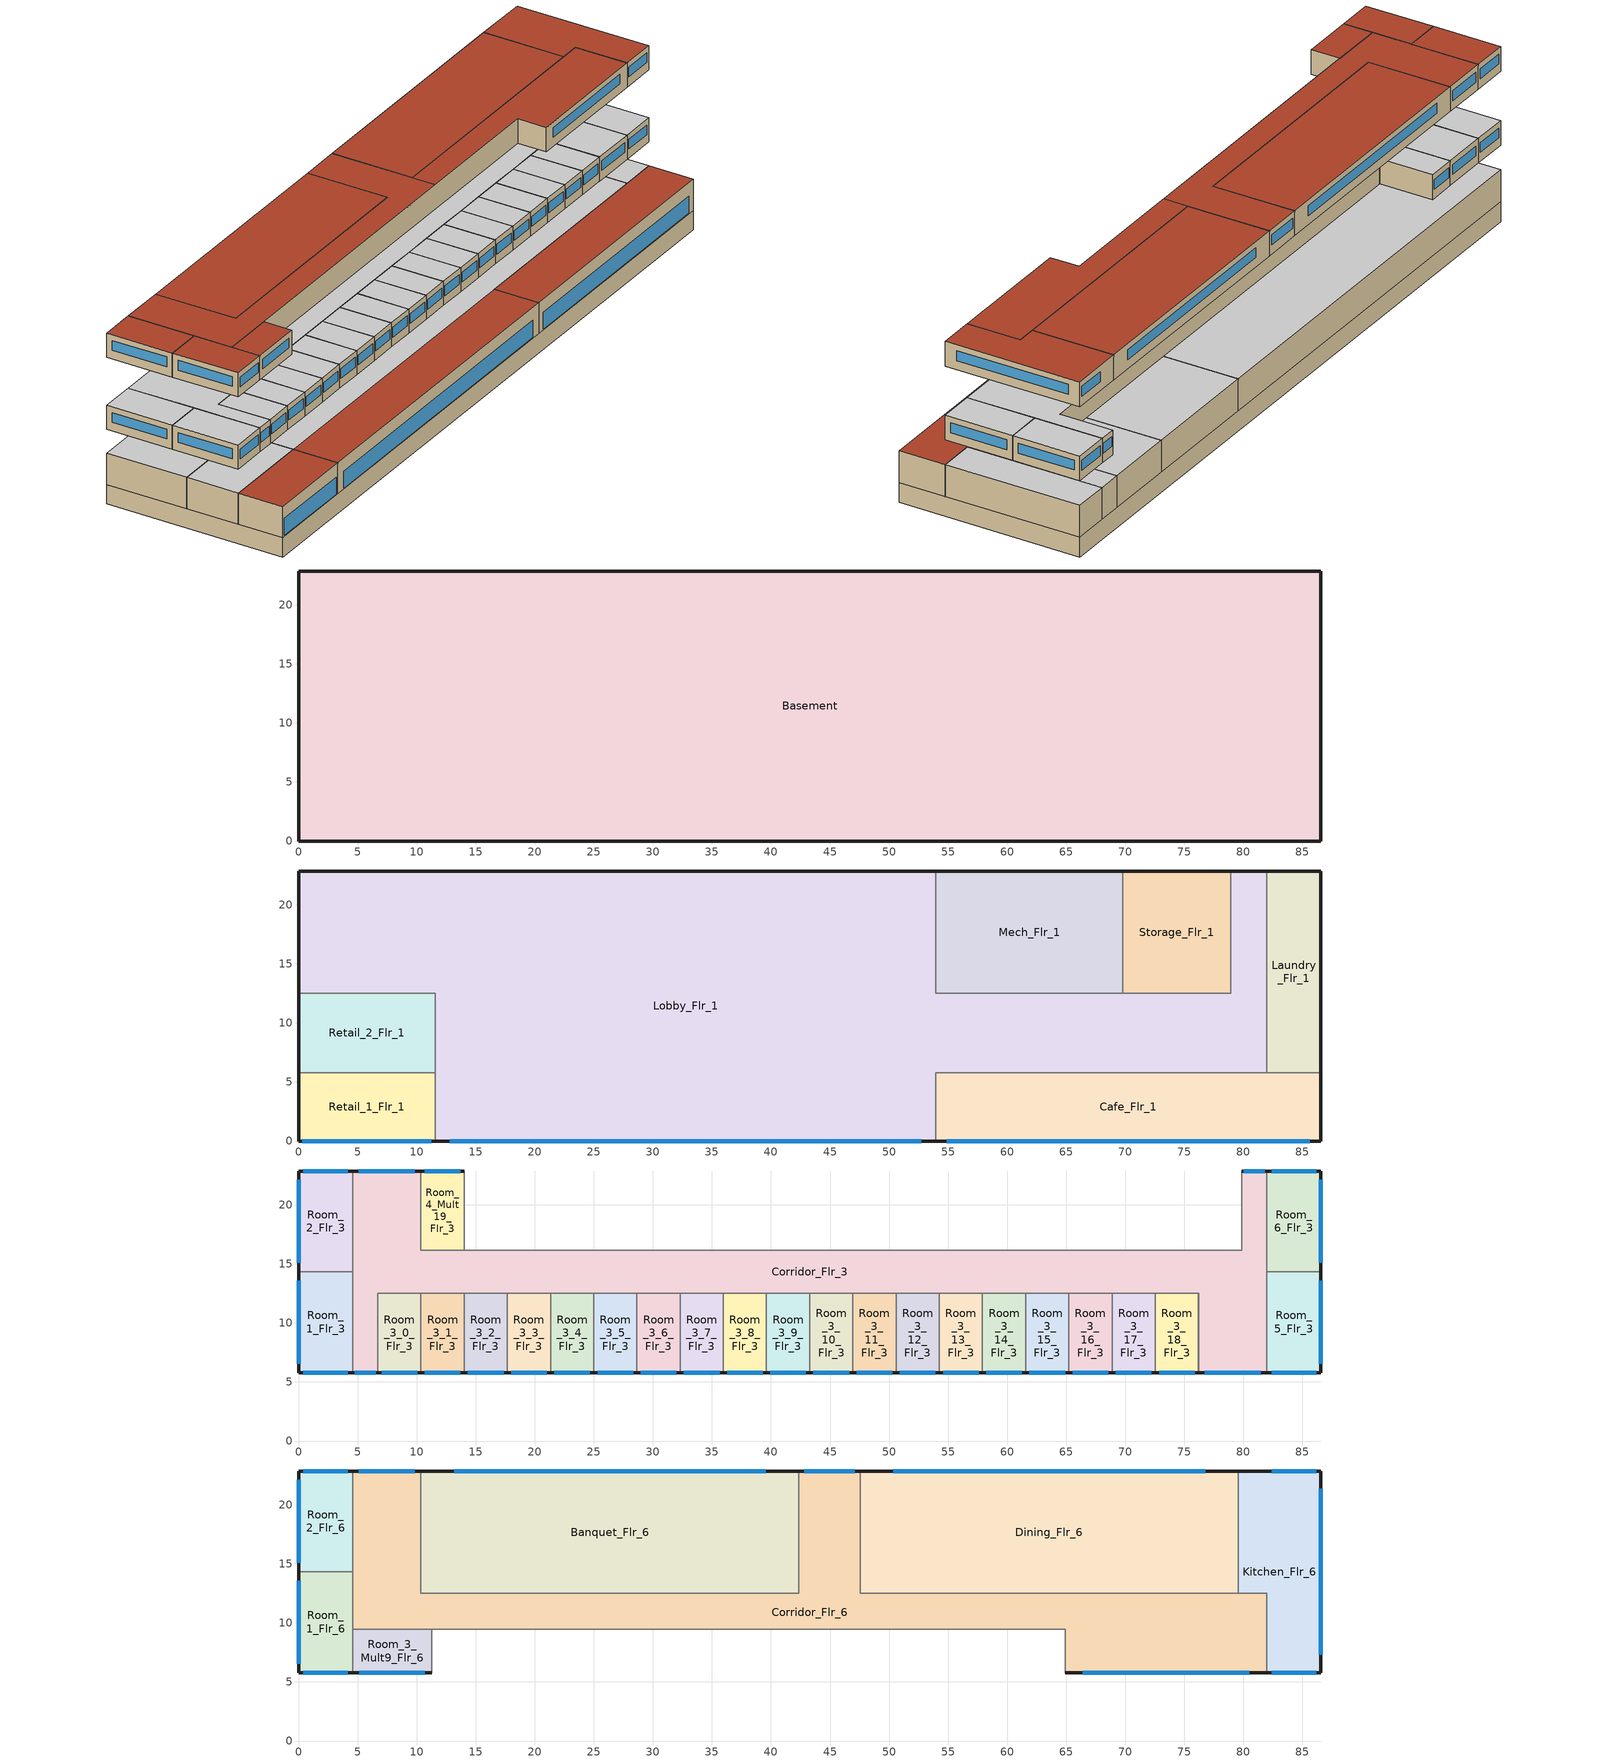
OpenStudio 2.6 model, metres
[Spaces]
Basement
 floor othersidecoefficients: 86.56,22.86 86.56,0 0,0 0,22.86 z-2.44
 wall othersidecoefficients: 0,22.86 0,0 86.56,0 86.56,22.86 0,22.86 z-2.44:0
Lobby_Flr_1
 floor to Basement: 53.95,22.86 53.95,0 11.58,0 11.58,12.5 0,12.5 0,22.86 z0; 81.99,22.86 81.99,5.79 53.95,5.79 53.95,12.5 78.94,12.5 78.94,22.86 z0
 wall outside: 53.95,22.86 0,22.86 0,12.5 / 11.58,0 53.95,0 / 81.99,22.86 78.94,22.86 z0:3.96
 wall to Retail_1_Flr_1: 11.58,5.79 11.58,0 z0:3.96
 wall to Laundry_Flr_1: 81.99,5.79 81.99,22.86 z0:3.96
 wall to Storage_Flr_1: 78.94,22.86 78.94,12.5 69.8,12.5 z0:3.96
 wall to Cafe_Flr_1: 53.95,0 53.95,5.79 81.99,5.79 z0:3.96
 wall to Retail_2_Flr_1: 0,12.5 11.58,12.5 11.58,5.79 z0:3.96
 wall to Mech_Flr_1: 69.8,12.5 53.95,12.5 53.95,22.86 z0:3.96
 window: 12.79,0 52.74,0 z0.15:2.29
 ceiling adiabatic: 81.99,5.79 81.99,22.86 78.94,22.86 78.94,12.5 53.95,12.5 53.95,22.86 0,22.86 0,12.5 11.58,12.5 11.58,5.79 z3.96
 roof outside: 53.95,0 53.95,5.79 11.58,5.79 11.58,0 z3.96
Retail_1_Flr_1
 floor to Basement: 11.58,5.79 11.58,0 0,0 0,5.79 z0
 wall outside: 0,5.79 0,0 11.58,0 z0:3.96
 wall to Retail_2_Flr_1: 11.58,5.79 0,5.79 z0:3.96
 window: 0.33,0 11.25,0 z0.15:2.29
 roof outside: 11.58,0 11.58,5.79 0,5.79 0,0 z3.96
Retail_2_Flr_1
 floor to Basement: 11.58,12.5 11.58,5.79 0,5.79 0,12.5 z0
 wall outside: 0,12.5 0,5.79 z0:3.96
 ceiling adiabatic: 11.58,5.79 11.58,12.5 0,12.5 0,5.79 z3.96
Laundry_Flr_1
 floor to Basement: 86.56,22.86 86.56,5.79 81.99,5.79 81.99,22.86 z0
 wall outside: 86.56,5.79 86.56,22.86 81.99,22.86 z0:3.96
 wall to Cafe_Flr_1: 81.99,5.79 86.56,5.79 z0:3.96
 ceiling adiabatic: 86.56,5.79 86.56,22.86 81.99,22.86 81.99,5.79 z3.96
Storage_Flr_1
 floor to Basement: 78.94,22.86 78.94,12.5 69.8,12.5 69.8,22.86 z0
 wall outside: 78.94,22.86 69.8,22.86 z0:3.96
 wall to Mech_Flr_1: 69.8,22.86 69.8,12.5 z0:3.96
 ceiling adiabatic: 78.94,12.5 78.94,22.86 69.8,22.86 69.8,12.5 z3.96
Mech_Flr_1
 floor to Basement: 69.8,22.86 69.8,12.5 53.95,12.5 53.95,22.86 z0
 wall outside: 69.8,22.86 53.95,22.86 z0:3.96
 ceiling adiabatic: 69.8,12.5 69.8,22.86 53.95,22.86 53.95,12.5 z3.96
Cafe_Flr_1
 floor to Basement: 86.56,5.79 86.56,0 53.95,0 53.95,5.79 z0
 wall outside: 53.95,0 86.56,0 86.56,5.79 z0:3.96
 window: 54.88,0 85.63,0 z0.15:2.29
 roof outside: 86.56,0 86.56,5.79 53.95,5.79 53.95,0 z3.96
Room_6_Flr_3
 floor adiabatic: 86.56,22.86 86.56,14.33 81.99,14.33 81.99,22.86 z7.01
 wall outside: 86.56,14.33 86.56,22.86 81.99,22.86 z7.01:10.06
 wall to Corridor_Flr_3: 81.99,22.86 81.99,14.33 z7.01:10.06
 wall to Room_5_Flr_3: 81.99,14.33 86.56,14.33 z7.01:10.06
 window: 86.16,22.86 82.39,22.86 / 86.56,15.07 86.56,22.11 z8.11:9.33
 ceiling adiabatic: 86.56,14.33 86.56,22.86 81.99,22.86 81.99,14.33 z10.06
Room_1_Flr_3
 floor adiabatic: 4.57,14.33 4.57,5.79 0,5.79 0,14.33 z7.01
 wall outside: 0,14.33 0,5.79 4.57,5.79 z7.01:10.06
 wall to Corridor_Flr_3: 4.57,5.79 4.57,14.33 z7.01:10.06
 wall to Room_2_Flr_3: 4.57,14.33 0,14.33 z7.01:10.06
 window: 0,13.58 0,6.54 / 0.4,5.79 4.17,5.79 z8.11:9.33
 ceiling adiabatic: 4.57,5.79 4.57,14.33 0,14.33 0,5.79 z10.06
Corridor_Flr_3
 floor adiabatic: 76.2,16.15 76.2,12.5 10.36,12.5 10.36,16.15 z7.01; 81.99,22.86 81.99,5.79 76.2,5.79 76.2,16.15 79.86,16.15 79.86,22.86 z7.01; 10.36,22.86 10.36,12.5 6.71,12.5 6.71,5.79 4.57,5.79 4.57,22.86 z7.01
 wall outside: 81.99,22.86 79.86,22.86 / 4.57,5.79 6.71,5.79 / 10.36,22.86 4.57,22.86 / 76.2,5.79 81.99,5.79 z7.01:10.06
 wall adiabatic: 79.86,22.86 79.86,16.15 14.02,16.15 z7.01:10.06
 wall to Room_3_0_Flr_3: 6.71,5.79 6.71,12.5 10.36,12.5 z7.01:10.06
 wall to Room_2_Flr_3: 4.57,22.86 4.57,14.33 z7.01:10.06
 wall to Room_3_18_Flr_3: 72.53,12.5 76.2,12.5 76.2,5.79 z7.01:10.06
 wall to Room_5_Flr_3: 81.99,5.79 81.99,14.33 z7.01:10.06
 wall to Room_4_Mult19_Flr_3: 14.02,16.15 10.36,16.15 10.36,22.86 z7.01:10.06
 wall to Room_3_17_Flr_3: 68.88,12.5 72.53,12.5 z7.01:10.06
 wall to Room_3_2_Flr_3: 14.02,12.5 17.68,12.5 z7.01:10.06
 wall to Room_3_8_Flr_3: 35.96,12.5 39.62,12.5 z7.01:10.06
 wall to Room_3_9_Flr_3: 39.62,12.5 43.28,12.5 z7.01:10.06
 wall to Room_3_3_Flr_3: 17.68,12.5 21.33,12.5 z7.01:10.06
 wall to Room_3_7_Flr_3: 32.3,12.5 35.96,12.5 z7.01:10.06
 wall to Room_3_4_Flr_3: 21.33,12.5 24.99,12.5 z7.01:10.06
 wall to Room_3_1_Flr_3: 10.36,12.5 14.02,12.5 z7.01:10.06
 wall to Room_3_6_Flr_3: 28.65,12.5 32.3,12.5 z7.01:10.06
 wall to Room_3_5_Flr_3: 24.99,12.5 28.65,12.5 z7.01:10.06
 wall to Room_3_14_Flr_3: 57.9,12.5 61.56,12.5 z7.01:10.06
 wall to Room_3_13_Flr_3: 54.25,12.5 57.9,12.5 z7.01:10.06
 wall to Room_3_15_Flr_3: 61.56,12.5 65.22,12.5 z7.01:10.06
 wall to Room_3_11_Flr_3: 46.93,12.5 50.59,12.5 z7.01:10.06
 wall to Room_3_10_Flr_3: 43.28,12.5 46.93,12.5 z7.01:10.06
 wall to Room_3_12_Flr_3: 50.59,12.5 54.25,12.5 z7.01:10.06
 wall to Room_3_16_Flr_3: 65.22,12.5 68.88,12.5 z7.01:10.06
 window: 81.81,22.86 80.04,22.86 / 9.86,22.86 5.08,22.86 / 76.71,5.79 81.48,5.79 / 4.76,5.79 6.52,5.79 z8.11:9.33
 ceiling adiabatic: 81.99,5.79 81.99,22.86 79.86,22.86 79.86,16.15 76.2,16.15 76.2,5.79 z10.06; 6.71,5.79 6.71,12.5 10.36,12.5 10.36,22.86 4.57,22.86 4.57,5.79 z10.06; 76.2,12.5 76.2,16.15 10.36,16.15 10.36,12.5 z10.06
Room_2_Flr_3
 floor adiabatic: 4.57,22.86 4.57,14.33 0,14.33 0,22.86 z7.01
 wall outside: 4.57,22.86 0,22.86 0,14.33 z7.01:10.06
 window: 0,22.11 0,15.07 / 4.17,22.86 0.4,22.86 z8.11:9.33
 ceiling adiabatic: 4.57,14.33 4.57,22.86 0,22.86 0,14.33 z10.06
Room_4_Mult19_Flr_3
 floor adiabatic: 14.02,22.86 14.02,16.15 10.36,16.15 10.36,22.86 z7.01
 wall outside: 14.02,22.86 10.36,22.86 z7.01:10.06
 wall adiabatic: 14.02,16.15 14.02,22.86 z7.01:10.06
 window: 13.7,22.86 10.68,22.86 z8.11:9.33
 ceiling adiabatic: 14.02,16.15 14.02,22.86 10.36,22.86 10.36,16.15 z10.06
Room_5_Flr_3
 floor adiabatic: 86.56,14.33 86.56,5.79 81.99,5.79 81.99,14.33 z7.01
 wall outside: 81.99,5.79 86.56,5.79 86.56,14.33 z7.01:10.06
 window: 86.56,6.54 86.56,13.58 / 82.39,5.79 86.16,5.79 z8.11:9.33
 ceiling adiabatic: 86.56,5.79 86.56,14.33 81.99,14.33 81.99,5.79 z10.06
Room_3_0_Flr_3
 floor adiabatic: 10.36,12.5 10.36,5.79 6.71,5.79 6.71,12.5 z7.01
 wall outside: 6.71,5.79 10.36,5.79 z7.01:10.06
 wall to Room_3_1_Flr_3: 10.36,5.79 10.36,12.5 z7.01:10.06
 window: 7.03,5.79 10.04,5.79 z8.11:9.33
 ceiling adiabatic: 10.36,5.79 10.36,12.5 6.71,12.5 6.71,5.79 z10.06
Room_3_1_Flr_3
 floor adiabatic: 14.02,12.5 14.02,5.79 10.36,5.79 10.36,12.5 z7.01
 wall outside: 10.36,5.79 14.02,5.79 z7.01:10.06
 wall to Room_3_2_Flr_3: 14.02,5.79 14.02,12.5 z7.01:10.06
 window: 10.68,5.79 13.7,5.79 z8.11:9.33
 ceiling adiabatic: 14.02,5.79 14.02,12.5 10.36,12.5 10.36,5.79 z10.06
Room_3_2_Flr_3
 floor adiabatic: 17.68,12.5 17.68,5.79 14.02,5.79 14.02,12.5 z7.01
 wall outside: 14.02,5.79 17.68,5.79 z7.01:10.06
 wall to Room_3_3_Flr_3: 17.68,5.79 17.68,12.5 z7.01:10.06
 window: 14.34,5.79 17.36,5.79 z8.11:9.33
 ceiling adiabatic: 17.68,5.79 17.68,12.5 14.02,12.5 14.02,5.79 z10.06
Room_3_3_Flr_3
 floor adiabatic: 21.33,12.5 21.33,5.79 17.68,5.79 17.68,12.5 z7.01
 wall outside: 17.68,5.79 21.33,5.79 z7.01:10.06
 wall to Room_3_4_Flr_3: 21.33,5.79 21.33,12.5 z7.01:10.06
 window: 18,5.79 21.01,5.79 z8.11:9.33
 ceiling adiabatic: 21.33,5.79 21.33,12.5 17.68,12.5 17.68,5.79 z10.06
Room_3_4_Flr_3
 floor adiabatic: 24.99,12.5 24.99,5.79 21.33,5.79 21.33,12.5 z7.01
 wall outside: 21.33,5.79 24.99,5.79 z7.01:10.06
 wall to Room_3_5_Flr_3: 24.99,5.79 24.99,12.5 z7.01:10.06
 window: 21.65,5.79 24.67,5.79 z8.11:9.33
 ceiling adiabatic: 24.99,5.79 24.99,12.5 21.33,12.5 21.33,5.79 z10.06
Room_3_5_Flr_3
 floor adiabatic: 28.65,12.5 28.65,5.79 24.99,5.79 24.99,12.5 z7.01
 wall outside: 24.99,5.79 28.65,5.79 z7.01:10.06
 wall to Room_3_6_Flr_3: 28.65,5.79 28.65,12.5 z7.01:10.06
 window: 25.31,5.79 28.33,5.79 z8.11:9.33
 ceiling adiabatic: 28.65,5.79 28.65,12.5 24.99,12.5 24.99,5.79 z10.06
Room_3_6_Flr_3
 floor adiabatic: 32.3,12.5 32.3,5.79 28.65,5.79 28.65,12.5 z7.01
 wall outside: 28.65,5.79 32.3,5.79 z7.01:10.06
 wall to Room_3_7_Flr_3: 32.3,5.79 32.3,12.5 z7.01:10.06
 window: 28.97,5.79 31.98,5.79 z8.11:9.33
 ceiling adiabatic: 32.3,5.79 32.3,12.5 28.65,12.5 28.65,5.79 z10.06
Room_3_7_Flr_3
 floor adiabatic: 35.96,12.5 35.96,5.79 32.3,5.79 32.3,12.5 z7.01
 wall outside: 32.3,5.79 35.96,5.79 z7.01:10.06
 wall to Room_3_8_Flr_3: 35.96,5.79 35.96,12.5 z7.01:10.06
 window: 32.62,5.79 35.64,5.79 z8.11:9.33
 ceiling adiabatic: 35.96,5.79 35.96,12.5 32.3,12.5 32.3,5.79 z10.06
Room_3_8_Flr_3
 floor adiabatic: 39.62,12.5 39.62,5.79 35.96,5.79 35.96,12.5 z7.01
 wall outside: 35.96,5.79 39.62,5.79 z7.01:10.06
 wall to Room_3_9_Flr_3: 39.62,5.79 39.62,12.5 z7.01:10.06
 window: 36.28,5.79 39.3,5.79 z8.11:9.33
 ceiling adiabatic: 39.62,5.79 39.62,12.5 35.96,12.5 35.96,5.79 z10.06
Room_3_9_Flr_3
 floor adiabatic: 43.28,12.5 43.28,5.79 39.62,5.79 39.62,12.5 z7.01
 wall outside: 39.62,5.79 43.28,5.79 z7.01:10.06
 wall to Room_3_10_Flr_3: 43.28,5.79 43.28,12.5 z7.01:10.06
 window: 39.94,5.79 42.96,5.79 z8.11:9.33
 ceiling adiabatic: 43.28,5.79 43.28,12.5 39.62,12.5 39.62,5.79 z10.06
Room_3_10_Flr_3
 floor adiabatic: 46.93,12.5 46.93,5.79 43.28,5.79 43.28,12.5 z7.01
 wall outside: 43.28,5.79 46.93,5.79 z7.01:10.06
 wall to Room_3_11_Flr_3: 46.93,5.79 46.93,12.5 z7.01:10.06
 window: 43.6,5.79 46.61,5.79 z8.11:9.33
 ceiling adiabatic: 46.93,5.79 46.93,12.5 43.28,12.5 43.28,5.79 z10.06
Room_3_11_Flr_3
 floor adiabatic: 50.59,12.5 50.59,5.79 46.93,5.79 46.93,12.5 z7.01
 wall outside: 46.93,5.79 50.59,5.79 z7.01:10.06
 wall to Room_3_12_Flr_3: 50.59,5.79 50.59,12.5 z7.01:10.06
 window: 47.25,5.79 50.27,5.79 z8.11:9.33
 ceiling adiabatic: 50.59,5.79 50.59,12.5 46.93,12.5 46.93,5.79 z10.06
Room_3_12_Flr_3
 floor adiabatic: 54.25,12.5 54.25,5.79 50.59,5.79 50.59,12.5 z7.01
 wall outside: 50.59,5.79 54.25,5.79 z7.01:10.06
 wall to Room_3_13_Flr_3: 54.25,5.79 54.25,12.5 z7.01:10.06
 window: 50.91,5.79 53.93,5.79 z8.11:9.33
 ceiling adiabatic: 54.25,5.79 54.25,12.5 50.59,12.5 50.59,5.79 z10.06
Room_3_13_Flr_3
 floor adiabatic: 57.9,12.5 57.9,5.79 54.25,5.79 54.25,12.5 z7.01
 wall outside: 54.25,5.79 57.9,5.79 z7.01:10.06
 wall to Room_3_14_Flr_3: 57.9,5.79 57.9,12.5 z7.01:10.06
 window: 54.57,5.79 57.58,5.79 z8.11:9.33
 ceiling adiabatic: 57.9,5.79 57.9,12.5 54.25,12.5 54.25,5.79 z10.06
Room_3_14_Flr_3
 floor adiabatic: 61.56,12.5 61.56,5.79 57.9,5.79 57.9,12.5 z7.01
 wall outside: 57.9,5.79 61.56,5.79 z7.01:10.06
 wall to Room_3_15_Flr_3: 61.56,5.79 61.56,12.5 z7.01:10.06
 window: 58.22,5.79 61.24,5.79 z8.11:9.33
 ceiling adiabatic: 61.56,5.79 61.56,12.5 57.9,12.5 57.9,5.79 z10.06
Room_3_15_Flr_3
 floor adiabatic: 65.22,12.5 65.22,5.79 61.56,5.79 61.56,12.5 z7.01
 wall outside: 61.56,5.79 65.22,5.79 z7.01:10.06
 wall to Room_3_16_Flr_3: 65.22,5.79 65.22,12.5 z7.01:10.06
 window: 61.88,5.79 64.9,5.79 z8.11:9.33
 ceiling adiabatic: 65.22,5.79 65.22,12.5 61.56,12.5 61.56,5.79 z10.06
Room_3_16_Flr_3
 floor adiabatic: 68.88,12.5 68.88,5.79 65.22,5.79 65.22,12.5 z7.01
 wall outside: 65.22,5.79 68.88,5.79 z7.01:10.06
 wall to Room_3_17_Flr_3: 68.88,5.79 68.88,12.5 z7.01:10.06
 window: 65.54,5.79 68.56,5.79 z8.11:9.33
 ceiling adiabatic: 68.88,5.79 68.88,12.5 65.22,12.5 65.22,5.79 z10.06
Room_3_17_Flr_3
 floor adiabatic: 72.53,12.5 72.53,5.79 68.88,5.79 68.88,12.5 z7.01
 wall outside: 68.88,5.79 72.53,5.79 z7.01:10.06
 wall to Room_3_18_Flr_3: 72.53,5.79 72.53,12.5 z7.01:10.06
 window: 69.19,5.79 72.21,5.79 z8.11:9.33
 ceiling adiabatic: 72.53,5.79 72.53,12.5 68.88,12.5 68.88,5.79 z10.06
Room_3_18_Flr_3
 floor adiabatic: 76.19,12.5 76.19,5.79 72.53,5.79 72.53,12.5 z7.01
 wall outside: 72.53,5.79 76.19,5.79 z7.01:10.06
 window: 72.85,5.79 75.87,5.79 z8.11:9.33
 ceiling adiabatic: 76.19,5.79 76.19,12.5 72.53,12.5 72.53,5.79 z10.06
Room_2_Flr_6
 floor adiabatic: 4.57,22.86 4.57,14.33 0,14.33 0,22.86 z16.15
 wall outside: 4.57,22.86 0,22.86 0,14.33 z16.15:19.2
 wall to Room_1_Flr_6: 0,14.33 4.57,14.33 z16.15:19.2
 wall to Corridor_Flr_6: 4.57,14.33 4.57,22.86 z16.15:19.2
 window: 0,22.11 0,15.07 / 4.17,22.86 0.4,22.86 z17.26:18.48
 roof outside: 4.57,14.33 4.57,22.86 0,22.86 0,14.33 z19.2
Banquet_Flr_6
 floor adiabatic: 42.37,22.86 42.37,12.5 10.36,12.5 10.36,22.86 z16.15
 wall outside: 42.37,22.86 10.36,22.86 z16.15:19.2
 wall to Corridor_Flr_6: 10.36,22.86 10.36,12.5 42.37,12.5 42.37,22.86 z16.15:19.2
 window: 39.57,22.86 13.16,22.86 z17.26:18.48
 roof outside: 42.37,12.5 42.37,22.86 10.36,22.86 10.36,12.5 z19.2
Corridor_Flr_6
 floor adiabatic: 47.55,22.86 47.55,12.5 81.99,12.5 81.99,5.79 64.92,5.79 64.92,9.45 4.57,9.45 4.57,22.86 10.36,22.86 10.36,12.5 42.37,12.5 42.37,22.86 z16.15
 wall outside: 64.92,5.79 81.99,5.79 / 47.55,22.86 42.37,22.86 / 10.36,22.86 4.57,22.86 z16.15:19.2
 wall to Room_1_Flr_6: 4.57,14.33 4.57,9.45 z16.15:19.2
 wall to Kitchen_Flr_6: 81.99,5.79 81.99,12.5 79.55,12.5 z16.15:19.2
 wall to Dining_Flr_6: 79.55,12.5 47.55,12.5 47.55,22.86 z16.15:19.2
 wall to Room_3_Mult9_Flr_6: 4.57,9.45 11.28,9.45 z16.15:19.2
 wall adiabatic: 11.28,9.45 64.92,9.45 64.92,5.79 z16.15:19.2
 window: 66.42,5.79 80.5,5.79 / 47.09,22.86 42.82,22.86 / 9.86,22.86 5.08,22.86 z17.26:18.48
 roof outside: 81.99,5.79 81.99,12.5 47.55,12.5 47.55,9.45 64.92,9.45 64.92,5.79 z19.2; 47.55,9.45 47.55,22.86 42.37,22.86 42.37,12.5 10.36,12.5 10.36,22.86 4.57,22.86 4.57,9.45 z19.2
Room_3_Mult9_Flr_6
 floor adiabatic: 11.28,9.45 11.28,5.79 4.57,5.79 4.57,9.45 z16.15
 wall outside: 4.57,5.79 11.28,5.79 z16.15:19.2
 wall to Room_1_Flr_6: 4.57,9.45 4.57,5.79 z16.15:19.2
 wall adiabatic: 11.28,5.79 11.28,9.45 z16.15:19.2
 window: 5.16,5.79 10.69,5.79 z17.26:18.48
 roof outside: 11.28,5.79 11.28,9.45 4.57,9.45 4.57,5.79 z19.2
Dining_Flr_6
 floor adiabatic: 79.55,22.86 79.55,12.5 47.55,12.5 47.55,22.86 z16.15
 wall outside: 79.55,22.86 47.55,22.86 z16.15:19.2
 wall to Kitchen_Flr_6: 79.55,12.5 79.55,22.86 z16.15:19.2
 window: 76.75,22.86 50.35,22.86 z17.26:18.48
 roof outside: 79.55,12.5 79.55,22.86 47.55,22.86 47.55,12.5 z19.2
Room_1_Flr_6
 floor adiabatic: 4.57,14.33 4.57,5.79 0,5.79 0,14.33 z16.15
 wall outside: 0,14.33 0,5.79 4.57,5.79 z16.15:19.2
 window: 0,13.58 0,6.54 / 0.4,5.79 4.17,5.79 z17.26:18.48
 roof outside: 4.57,5.79 4.57,14.33 0,14.33 0,5.79 z19.2
Kitchen_Flr_6
 floor adiabatic: 86.56,22.86 86.56,5.79 81.99,5.79 81.99,12.5 79.55,12.5 79.55,22.86 z16.15
 wall outside: 81.99,5.79 86.56,5.79 86.56,22.86 79.55,22.86 z16.15:19.2
 window: 86.56,7.29 86.56,21.37 / 82.39,5.79 86.16,5.79 / 86.16,22.86 82.39,22.86 z17.26:18.48
 roof outside: 86.56,5.79 86.56,22.86 79.55,22.86 79.55,12.5 81.99,12.5 81.99,5.79 z19.2
[Site]
Sherbrooke_PQ_CAN: Latitude {deg}=45.43; Longitude {deg}=-71.68; Time Zone {hr}=-5; Elevation {m}=241; Terrain=City
[Building]
NECB_2011LargeHotel: North Axis {deg}=0; Standards Number of Stories=7; Standards Number of Above Ground Stories=6; Standards Building Type=LargeHotel
[Site:WaterMainsTemperature]
Calculation Method=Correlation; Annual Average Outdoor Air Temperature {C}=4.28333; Maximum Difference In Monthly Average Outdoor Air Temperatures {deltaC}=28.2
[SizingPeriod:DesignDay] Barometric Pressure {Pa}=98463; Sky Clearness=0; Rain Indicator=0; Snow Indicator=0; Day of Month=21; Daylight Saving Time Indicator=0; Humidity Indicating Type=Wetbulb; Dry-Bulb Temperature Range Modifier Type=DefaultMultipliers
Name | Maximum Dry-Bulb Temperature {C} | Daily Dry-Bulb Temperature Range {deltaC} | Humidity Indicating Conditions at Maximum Dry-Bulb | Wind Speed {m/s} | Wind Direction {deg} | Month | Day Type | Solar Model Indicator | ASHRAE Taub | ASHRAE Taud
Sherbrooke Ann Clg .4% Condns DB=>MWB | 28.6 | 11.7 | 20.9 | 3.7 | 250 | 7 | SummerDesignDay | ASHRAETau | 0.446 | 2.039
Sherbrooke Ann Htg 99.6% Condns DB | -28.3 | 0 | -28.3 | 1.7 | 90 | 1 | WinterDesignDay | ASHRAEClearSky
[Site:GroundTemperature:BuildingSurface]
19.527, 19.502, 19.536, 19.598, 20.002, 21.64, 22.225, 22.375, 21.449, 20.121, 19.802, 19.633
[Space]
Name | Space Type | Building Story | Thermal Zone | Part of Total Floor Area
Room_2_Flr_6 | Space Function Hotel/Motel - rooms | Building Story 4 | TZ-Room_2_Flr_6 | Yes
Corridor_Flr_3 | Space Function Corr. >= 2.4m wide-sch-E | Building Story 3 | TZ-Corridor_Flr_3 | Yes
Banquet_Flr_6 | Space Function Hotel/Motel - dining | Building Story 4 | TZ-Banquet_Flr_6 | Yes
Laundry_Flr_1 | Space Function Hospital - laundry/washing | Building Story 2 | TZ-Laundry_Flr_1 | Yes
Lobby_Flr_1 | Space Function Hotel/Motel - lobby | Building Story 2 | TZ-Lobby_Flr_1 | Yes
Kitchen_Flr_6 | Space Function Food preparation | Building Story 4 | TZ-Kitchen_Flr_6 | Yes
Retail_1_Flr_1 | Space Function Retail - sales | Building Story 2 | TZ-Retail_1_Flr_1 | Yes
Room_1_Flr_3 | Space Function Hotel/Motel - rooms | Building Story 3 | TZ-Room_1_Flr_3 | Yes
Basement | Space Function Storage area | Building Story 1 | TZ-Basement | Yes
Corridor_Flr_6 | Space Function Corr. >= 2.4m wide-sch-E | Building Story 4 | TZ-Corridor_Flr_6 | Yes
Room_6_Flr_3 | Space Function Hotel/Motel - rooms | Building Story 3 | TZ-Room_6_Flr_3 | Yes
Room_5_Flr_3 | Space Function Hotel/Motel - rooms | Building Story 3 | TZ-Room_5_Flr_3 | Yes
Room_4_Mult19_Flr_3 | Space Function Hotel/Motel - rooms | Building Story 3 | TZ-Room_4_Mult19_Flr_3 | Yes
Room_3_Mult9_Flr_6 | Space Function Hotel/Motel - rooms | Building Story 4 | TZ-Room_3_Mult9_Flr_6 | Yes
Dining_Flr_6 | Space Function Hotel/Motel - dining | Building Story 4 | TZ-Dining_Flr_6 | Yes
Cafe_Flr_1 | Space Function Retail - mall concourse | Building Story 2 | TZ-Cafe_Flr_1 | Yes
Mech_Flr_1 | Space Function Electrical/Mechanical-sch-E | Building Story 2 | TZ-Mech_Flr_1 | Yes
Retail_2_Flr_1 | Space Function Retail - sales | Building Story 2 | TZ-Retail_2_Flr_1 | Yes
Storage_Flr_1 | Space Function Storage area - occsens | Building Story 2 | TZ-Storage_Flr_1 | Yes
Room_1_Flr_6 | Space Function Hotel/Motel - rooms | Building Story 4 | TZ-Room_1_Flr_6 | Yes
Room_2_Flr_3 | Space Function Hotel/Motel - rooms | Building Story 3 | TZ-Room_2_Flr_3 | Yes
Room_3_0_Flr_3 | Space Function Hotel/Motel - rooms | Building Story 3 | TZ-Room_3_0_Flr_3 | Yes
Room_3_1_Flr_3 | Space Function Hotel/Motel - rooms | Building Story 3 | TZ-Room_3_1_Flr_3
Room_3_2_Flr_3 | Space Function Hotel/Motel - rooms | Building Story 3 | TZ-Room_3_2_Flr_3
Room_3_3_Flr_3 | Space Function Hotel/Motel - rooms | Building Story 3 | TZ-Room_3_3_Flr_3
Room_3_4_Flr_3 | Space Function Hotel/Motel - rooms | Building Story 3 | TZ-Room_3_4_Flr_3
Room_3_5_Flr_3 | Space Function Hotel/Motel - rooms | Building Story 3 | TZ-Room_3_5_Flr_3
Room_3_6_Flr_3 | Space Function Hotel/Motel - rooms | Building Story 3 | TZ-Room_3_6_Flr_3
Room_3_7_Flr_3 | Space Function Hotel/Motel - rooms | Building Story 3 | TZ-Room_3_7_Flr_3
Room_3_8_Flr_3 | Space Function Hotel/Motel - rooms | Building Story 3 | TZ-Room_3_8_Flr_3
Room_3_9_Flr_3 | Space Function Hotel/Motel - rooms | Building Story 3 | TZ-Room_3_9_Flr_3
Room_3_10_Flr_3 | Space Function Hotel/Motel - rooms | Building Story 3 | TZ-Room_3_10_Flr_3
Room_3_11_Flr_3 | Space Function Hotel/Motel - rooms | Building Story 3 | TZ-Room_3_11_Flr_3
Room_3_12_Flr_3 | Space Function Hotel/Motel - rooms | Building Story 3 | TZ-Room_3_12_Flr_3
Room_3_13_Flr_3 | Space Function Hotel/Motel - rooms | Building Story 3 | TZ-Room_3_13_Flr_3
Room_3_14_Flr_3 | Space Function Hotel/Motel - rooms | Building Story 3 | TZ-Room_3_14_Flr_3
Room_3_15_Flr_3 | Space Function Hotel/Motel - rooms | Building Story 3 | TZ-Room_3_15_Flr_3
Room_3_16_Flr_3 | Space Function Hotel/Motel - rooms | Building Story 3 | TZ-Room_3_16_Flr_3
Room_3_17_Flr_3 | Space Function Hotel/Motel - rooms | Building Story 3 | TZ-Room_3_17_Flr_3
Room_3_18_Flr_3 | Space Function Hotel/Motel - rooms | Building Story 3 | TZ-Room_3_18_Flr_3
[BuildingStory]
Name | Nominal Z Coordinate {m}
Building Story 1 | -2.439
Building Story 2 | 0
Building Story 3 | 7.008
Building Story 4 | 16.152
[ThermalZone] Use Ideal Air Loads=No
Name | Multiplier
TZ-Corridor_Flr_3; TZ-Room_1_Flr_3; TZ-Room_2_Flr_3; TZ-Room_3_0_Flr_3; TZ-Room_5_Flr_3; TZ-Room_6_Flr_3; TZ-Room_3_1_Flr_3; TZ-Room_3_2_Flr_3; TZ-Room_3_3_Flr_3; TZ-Room_3_4_Flr_3; TZ-Room_3_5_Flr_3; TZ-Room_3_6_Flr_3; TZ-Room_3_7_Flr_3; TZ-Room_3_8_Flr_3; TZ-Room_3_9_Flr_3; TZ-Room_3_10_Flr_3; TZ-Room_3_11_Flr_3; TZ-Room_3_12_Flr_3; TZ-Room_3_13_Flr_3; TZ-Room_3_14_Flr_3; TZ-Room_3_15_Flr_3; TZ-Room_3_16_Flr_3; TZ-Room_3_17_Flr_3; TZ-Room_3_18_Flr_3 | 4
TZ-Room_3_Mult9_Flr_6 | 9
TZ-Room_4_Mult19_Flr_3 | 76
TZ-Room_1_Flr_6; TZ-Mech_Flr_1; TZ-Retail_1_Flr_1; TZ-Kitchen_Flr_6; TZ-Retail_2_Flr_1; TZ-Lobby_Flr_1; TZ-Corridor_Flr_6; TZ-Room_2_Flr_6; TZ-Cafe_Flr_1; TZ-Storage_Flr_1; TZ-Laundry_Flr_1; TZ-Banquet_Flr_6; TZ-Dining_Flr_6; TZ-Basement
[Sizing:Zone] Zone Cooling Design Supply Air Temperature Input Method=SupplyAirTemperature; Zone Cooling Design Supply Air Temperature {C}=14; Zone Cooling Design Supply Air Temperature Difference {deltaC}=11.11; Zone Heating Design Supply Air Temperature Input Method=SupplyAirTemperature; Zone Heating Design Supply Air Temperature {C}=40; Zone Heating Design Supply Air Temperature Difference {deltaC}=11.11; Zone Cooling Design Supply Air Humidity Ratio {kg-H2O/kg-air}=0.0085; Zone Heating Design Supply Air Humidity Ratio {kg-H2O/kg-air}=0.008; Cooling Design Air Flow Method=DesignDay; Heating Design Air Flow Method=DesignDay; Account for Dedicated Outdoor Air System=No; Dedicated Outdoor Air System Control Strategy=NeutralSupplyAir; Dedicated Outdoor Air Low Setpoint Temperature for Design {C}=autosize; Dedicated Outdoor Air High Setpoint Temperature for Design {C}=autosize
TZ-Corridor_Flr_3; TZ-Room_1_Flr_3; TZ-Room_2_Flr_3; TZ-Room_3_0_Flr_3; TZ-Room_3_Mult9_Flr_6; TZ-Room_4_Mult19_Flr_3; TZ-Room_5_Flr_3; TZ-Room_6_Flr_3; TZ-Room_1_Flr_6; TZ-Mech_Flr_1; TZ-Retail_1_Flr_1; TZ-Kitchen_Flr_6; TZ-Retail_2_Flr_1; TZ-Lobby_Flr_1; TZ-Corridor_Flr_6; TZ-Room_2_Flr_6; TZ-Cafe_Flr_1; TZ-Storage_Flr_1; TZ-Laundry_Flr_1; TZ-Banquet_Flr_6; TZ-Dining_Flr_6; TZ-Basement; TZ-Room_3_1_Flr_3; TZ-Room_3_2_Flr_3; TZ-Room_3_3_Flr_3; TZ-Room_3_4_Flr_3; TZ-Room_3_5_Flr_3; TZ-Room_3_6_Flr_3; TZ-Room_3_7_Flr_3; TZ-Room_3_8_Flr_3; TZ-Room_3_9_Flr_3; TZ-Room_3_10_Flr_3; TZ-Room_3_11_Flr_3; TZ-Room_3_12_Flr_3; TZ-Room_3_13_Flr_3; TZ-Room_3_14_Flr_3; TZ-Room_3_15_Flr_3; TZ-Room_3_16_Flr_3; TZ-Room_3_17_Flr_3; TZ-Room_3_18_Flr_3
[SpaceType] Standards Building Type=Space Function
Name | Standards Space Type
Space Function Hotel/Motel - dining | Hotel/Motel - dining
Space Function Storage area | Storage area
Space Function Storage area - occsens | Storage area - occsens
Space Function Retail - mall concourse | Retail - mall concourse
Space Function Corr. >= 2.4m wide-sch-E | Corr. >= 2.4m wide-sch-E
Space Function Food preparation | Food preparation
Space Function Hospital - laundry/washing | Hospital - laundry/washing
Space Function Hotel/Motel - lobby | Hotel/Motel - lobby
Space Function Electrical/Mechanical-sch-E | Electrical/Mechanical-sch-E
Space Function Retail - sales | Retail - sales
Space Function Hotel/Motel - rooms | Hotel/Motel - rooms
